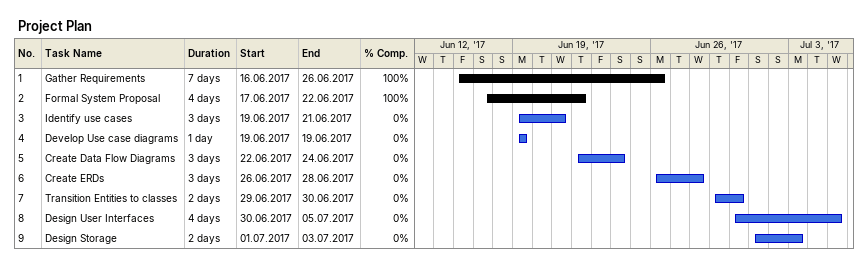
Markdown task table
Project Plan

| ID | Task | Duration | Start | Finish | % complete |
|---|---|---|---|---|---|
| 1 | Gather Requirements | 7d | 2017-06-16 | 2017-06-26 | 100 |
| 2 | Formal System Proposal | 4d | 2017-06-17 | 2017-06-22 | 100 |
| 3 | Identify use cases | 3d | 2017-06-19 | 2017-06-21 | 0 |
| 4 | Develop Use case diagrams | 1d | 2017-06-19 | 2017-06-19 | 0 |
| 5 | Create Data Flow Diagrams | 3d | 2017-06-22 | 2017-06-24 | 0 |
| 6 | Create ERDs | 3d | 2017-06-26 | 2017-06-28 | 0 |
| 7 | Transition Entities to classes | 2d | 2017-06-29 | 2017-06-30 | 0 |
| 8 | Design User Interfaces | 4d | 2017-06-30 | 2017-07-05 | 0 |
| 9 | Design Storage | 2d | 2017-07-01 | 2017-07-03 | 0 |
